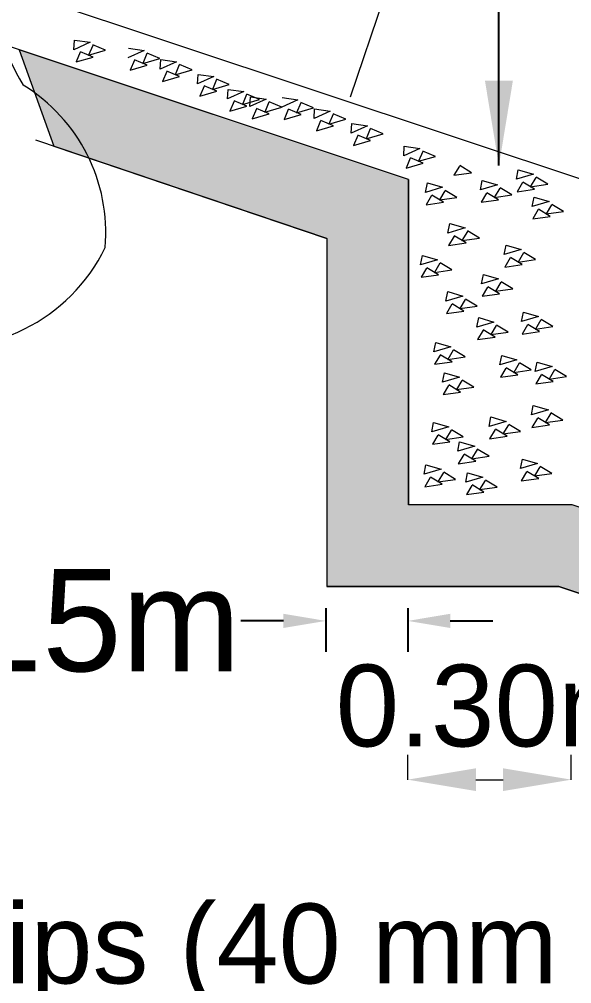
# Model space of a CAD drawing. Header units: inches. Extents: x -885 to 26362, y -28010 to 990.
# Drawn here: x 4443.28 to 4449.76, y -16613.82 to -16602.49 of the extents above; entities that cross this region are included whole.
import ezdxf

# ---------------------------------------------------------------- set-up
doc = ezdxf.new("R2010")
doc.units = ezdxf.units.IN
doc.header["$MEASUREMENT"] = 0
doc.header["$PDMODE"] = 3
doc.layers.add('LINE', color=7, linetype='Continuous')
doc.styles.add('dim', font='isocp.shx')
doc.styles.get("Standard").update_dxf_attribs({"font": 'arial.ttf'})
doc.dimstyles.get("Standard").update_dxf_attribs({"dimtxt": 0.18, "dimasz": 0.18, "dimexe": 0.18, "dimexo": 0.0625, "dimgap": 0.09, "dimtad": 0, "dimtih": 1, "dimtoh": 1, "dimdec": 4, "dimzin": 0, "dimdsep": 46, "dimtxsty": 'Standard', "dimcen": 0.09, "dimadec": 0, "dimazin": 0, "dimtfac": 1, "dimtdec": 4, "dimtofl": 0, "dimtmove": 0, "dimatfit": 3, "dimfxl": 1, "dimtolj": 1, "dimtzin": 0, "dimarcsym": 0})
doc.dimstyles.new('STANDARD$0', dxfattribs={"dimscale": 0, "dimtxt": 8, "dimasz": 8, "dimexe": 4, "dimexo": 0, "dimgap": 2, "dimtad": 1, "dimdec": 0, "dimzin": 0, "dimdsep": 46, "dimtxsty": 'dim', "dimblk": 'DOTSMALL', "dimcen": 1, "dimclrd": 6, "dimclre": 6, "dimclrt": 256, "dimadec": 0, "dimazin": 0, "dimtfac": 1, "dimtdec": 0, "dimtix": 1, "dimtofl": 0, "dimtmove": 1, "dimatfit": 3, "dimldrblk": 'DOTSMALL', "dimfxl": 6, "dimtolj": 1, "dimtzin": 0, "dimarcsym": 0})

# ---------------------------------------------------------------- blocks, each defined once
blk = doc.blocks.new('*D46')
at = {"color": 0, "lineweight": -2, "ltscale": 0.5, "transparency": 16777216}
for p, q in [((4446.879, -16609.409), (4446.879, -16609.923)), ((4447.839, -16609.409), (4447.839, -16609.923)), ((4446.379, -16609.559), (4445.879, -16609.559)), ((4448.339, -16609.559), (4448.839, -16609.559))]:
    blk.add_line(p, q, dxfattribs=at)
at = {"color": 0, "linetype": 'Continuous', "ltscale": 0.5, "transparency": 16777216}
for points in [[(4446.379, -16609.475), (4446.379, -16609.642), (4446.879, -16609.559)], [(4448.339, -16609.475), (4448.339, -16609.642), (4447.839, -16609.559)]]:
    blk.add_solid(points, dxfattribs=at)
at = {"layer": 'Defpoints', "color": 0, "linetype": 'Continuous', "ltscale": 0.5, "transparency": 16777216}
for p in [(4447.839, -16608.098), (4446.879, -16609.11), (4446.879, -16609.559)]:
    blk.add_point(p, dxfattribs=at)
at = {"color": 0, "linetype": 'Continuous', "lineweight": 20, "ltscale": 0.5, "transparency": 16777216, "insert": (4443.548, -16609.559), "char_height": 1, "attachment_point": 5}
blk.add_mtext('\\A1;{\\H1.2x;0.15m}', dxfattribs=at)

msp = doc.modelspace()

# ---------------------------------------------------------------- hatches: boundary and pattern name
at = {"linetype": 'Continuous', "lineweight": 20, "ltscale": 0.5}
h = msp.add_hatch(dxfattribs=at)
h.set_pattern_fill('AR-SAND', color=0, scale=0.008, angle=12.8491527, style=0)
h.set_pattern_definition([(50.349153, (-832.30725, -16981.22927), (-0.099550239, 0.378879663), [0, -0.308864, 0, -0.34544, 0, -0.3302]), (20.349153, (-832.30725, -16981.22927), (0.22308449, 0.63907381), [0, -0.166624, 0, -0.278384, 0, -0.10668]), (340.349153, (-832.55092, -16981.28485), (0.616692376, 0.141844811), [0, -0.1016, 0, -0.36576, 0, -0.47752]), (330.349153, (-832.5509, -16981.28485), (0.55588804, 0.309720334), [0, -0.0508, 0, -0.239776, 0, -0.27432])])
h.paths.add_polyline_path([(4443.279608, -16602.850938), (4443.685835, -16603.985479), (4446.888931, -16605.065974), (4446.888931, -16609.156736), (4449.613145, -16609.156736), (4463.080806, -16613.645956), (4463.080806, -16615.514027), (4473.640806, -16615.514027), (4473.640806, -16614.554027), (4464.040806, -16614.554027), (4464.040806, -16612.954027), (4449.768931, -16608.196736), (4447.848931, -16608.196736), (4447.848931, -16604.374045)])

# ---------------------------------------------------------------- linework, layer by layer
at = {"color": 0, "linetype": 'Continuous', "lineweight": 20, "ltscale": 0.5}
for p, q in [((4447.168184, -16603.403576), (4447.779493, -16601.583437)), ((4474.652735, -16612.634027), (4442.91679, -16602.055379)), ((4447.848931, -16604.374045), (4443.092023, -16602.788409)), ((4443.91901, -16602.85061), (4443.925741, -16602.738053)), ((4444.109445, -16602.763828), (4443.91901, -16602.85061)), ((4443.925741, -16602.738053), (4444.109445, -16602.763828)), ((4443.995319, -16602.878242), (4443.946386, -16602.994321)), ((4444.14582, -16602.936525), (4443.997166, -16602.873861)), ((4444.141985, -16602.799589), (4444.093052, -16602.915668)), ((4444.093052, -16602.915668), (4444.292486, -16602.857871)), ((4444.292486, -16602.857871), (4444.143832, -16602.795207)), ((4444.745407, -16602.860241), (4444.554973, -16602.947023)), ((4444.561703, -16602.834465), (4444.745407, -16602.860241)), ((4444.777947, -16602.896001), (4444.729015, -16603.01208)), ((4444.928448, -16602.954284), (4444.779794, -16602.89162)), ((4443.946386, -16602.994321), (4444.14582, -16602.936525)), ((4444.631281, -16602.974655), (4444.582349, -16603.090734)), ((4444.781782, -16603.032937), (4444.633129, -16602.970273)), ((4444.729015, -16603.01208), (4444.928448, -16602.954284)), ((4444.934724, -16603.080174), (4444.941455, -16602.967617)), ((4445.125159, -16602.993392), (4444.934724, -16603.080174)), ((4444.941455, -16602.967617), (4445.125159, -16602.993392)), ((4444.582349, -16603.090734), (4444.781782, -16603.032937)), ((4445.011033, -16603.107806), (4444.962101, -16603.223885)), ((4445.161534, -16603.166089), (4445.01288, -16603.103425)), ((4445.157699, -16603.029153), (4445.108766, -16603.145232)), ((4445.108766, -16603.145232), (4445.3082, -16603.087435)), ((4445.3082, -16603.087435), (4445.159546, -16603.024771)), ((4444.962101, -16603.223885), (4445.161534, -16603.166089)), ((4445.371274, -16603.253082), (4445.378005, -16603.140524)), ((4445.561709, -16603.1663), (4445.371274, -16603.253082)), ((4445.378005, -16603.140524), (4445.561709, -16603.1663)), ((4445.594249, -16603.20206), (4445.545316, -16603.318139)), ((4445.74475, -16603.260343), (4445.596096, -16603.197679)), ((4445.447583, -16603.280714), (4445.39865, -16603.396793)), ((4445.39865, -16603.396793), (4445.598084, -16603.338996)), ((4445.598084, -16603.338996), (4445.44943, -16603.276332)), ((4445.545316, -16603.318139), (4445.74475, -16603.260343)), ((4445.723972, -16603.428859), (4445.730703, -16603.316302)), ((4445.914407, -16603.342077), (4445.723972, -16603.428859)), ((4445.730703, -16603.316302), (4445.914407, -16603.342077)), ((4445.800281, -16603.456491), (4445.751348, -16603.57257)), ((4445.950782, -16603.514774), (4445.802128, -16603.45211)), ((4445.946946, -16603.377838), (4445.898014, -16603.493917)), ((4445.898014, -16603.493917), (4446.097447, -16603.43612)), ((4446.097447, -16603.43612), (4445.948794, -16603.373456)), ((4445.986459, -16603.518011), (4445.99319, -16603.405454)), ((4446.176894, -16603.431229), (4445.986459, -16603.518011)), ((4445.99319, -16603.405454), (4446.176894, -16603.431229)), ((4446.209433, -16603.466989), (4446.160501, -16603.583068)), ((4446.359934, -16603.525272), (4446.211281, -16603.462608)), ((4446.550369, -16603.43849), (4446.359934, -16603.525272)), ((4446.366665, -16603.412714), (4446.550369, -16603.43849)), ((4446.73341, -16603.532533), (4446.584756, -16603.469869)), ((4445.751348, -16603.57257), (4445.950782, -16603.514774)), ((4446.062768, -16603.545643), (4446.013835, -16603.661722)), ((4446.213269, -16603.603925), (4446.064615, -16603.541261)), ((4446.160501, -16603.583068), (4446.359934, -16603.525272)), ((4446.436243, -16603.552904), (4446.387311, -16603.668983)), ((4446.586744, -16603.611186), (4446.43809, -16603.548522)), ((4446.582909, -16603.47425), (4446.533977, -16603.590329)), ((4446.533977, -16603.590329), (4446.73341, -16603.532533)), ((4446.739686, -16603.658423), (4446.746417, -16603.545866)), ((4446.930121, -16603.571641), (4446.739686, -16603.658423)), ((4446.746417, -16603.545866), (4446.930121, -16603.571641)), ((4446.013835, -16603.661722), (4446.213269, -16603.603925)), ((4446.387311, -16603.668983), (4446.586744, -16603.611186)), ((4446.815995, -16603.686055), (4446.767062, -16603.802134)), ((4446.966496, -16603.744338), (4446.817842, -16603.681674)), ((4446.962661, -16603.607402), (4446.913728, -16603.723481)), ((4446.913728, -16603.723481), (4447.113162, -16603.665684)), ((4447.113162, -16603.665684), (4446.964508, -16603.60302)), ((4446.767062, -16603.802134), (4446.966496, -16603.744338)), ((4447.176236, -16603.831331), (4447.182967, -16603.718773)), ((4447.366671, -16603.744549), (4447.176236, -16603.831331)), ((4447.182967, -16603.718773), (4447.366671, -16603.744549)), ((4447.399211, -16603.780309), (4447.350278, -16603.896388)), ((4447.549712, -16603.838592), (4447.401058, -16603.775928)), ((4446.888931, -16605.065974), (4443.474, -16603.914021)), ((4447.252545, -16603.858963), (4447.203612, -16603.975042)), ((4447.203612, -16603.975042), (4447.403046, -16603.917245)), ((4447.403046, -16603.917245), (4447.254392, -16603.854581)), ((4447.350278, -16603.896388), (4447.549712, -16603.838592)), ((4447.791421, -16604.09626), (4447.798151, -16603.983703)), ((4447.981855, -16604.009478), (4447.791421, -16604.09626)), ((4447.798151, -16603.983703), (4447.981855, -16604.009478)), ((4447.867729, -16604.123892), (4447.818797, -16604.239971)), ((4448.01823, -16604.182174), (4447.869577, -16604.11951)), ((4448.014395, -16604.045238), (4447.965463, -16604.161317)), ((4447.965463, -16604.161317), (4448.164896, -16604.103521)), ((4448.164896, -16604.103521), (4448.016242, -16604.040857)), ((4447.818797, -16604.239971), (4448.01823, -16604.182174)), ((4448.446317, -16604.216627), (4448.381706, -16604.324766)), ((4448.587242, -16604.295288), (4448.448756, -16604.212545)), ((4449.114748, -16604.372544), (4449.137078, -16604.262019)), ((4449.137078, -16604.262019), (4449.315407, -16604.31311)), ((4447.848931, -16604.374045), (4447.848931, -16608.196736)), ((4448.381706, -16604.324766), (4448.587242, -16604.295288)), ((4449.315407, -16604.31311), (4449.114748, -16604.372544)), ((4449.342653, -16604.353051), (4449.278042, -16604.46119)), ((4449.483578, -16604.431712), (4449.345092, -16604.348969)), ((4448.047048, -16604.525879), (4448.069378, -16604.415354)), ((4448.247707, -16604.466445), (4448.047048, -16604.525879)), ((4448.069378, -16604.415354), (4448.247707, -16604.466445)), ((4448.69201, -16604.495848), (4448.714341, -16604.385323)), ((4448.89267, -16604.436414), (4448.69201, -16604.495848)), ((4448.714341, -16604.385323), (4448.89267, -16604.436414)), ((4448.919916, -16604.476355), (4448.855305, -16604.584494)), ((4449.060841, -16604.555016), (4448.922355, -16604.472273)), ((4449.186468, -16604.410527), (4449.121857, -16604.518666)), ((4449.121857, -16604.518666), (4449.327393, -16604.489188)), ((4449.327393, -16604.489188), (4449.188907, -16604.406445)), ((4449.278042, -16604.46119), (4449.483578, -16604.431712)), ((4448.118769, -16604.563862), (4448.054157, -16604.672001)), ((4448.259694, -16604.642523), (4448.121208, -16604.55978)), ((4448.274954, -16604.506386), (4448.210342, -16604.614525)), ((4448.210342, -16604.614525), (4448.415879, -16604.585047)), ((4448.415879, -16604.585047), (4448.277393, -16604.502304)), ((4448.763731, -16604.533831), (4448.69912, -16604.64197)), ((4448.904656, -16604.612492), (4448.76617, -16604.529749)), ((4448.855305, -16604.584494), (4449.060841, -16604.555016)), ((4449.299642, -16604.691205), (4449.321972, -16604.58068)), ((4449.321972, -16604.58068), (4449.500301, -16604.631771)), ((4448.054157, -16604.672001), (4448.259694, -16604.642523)), ((4448.69912, -16604.64197), (4448.904656, -16604.612492)), ((4449.500301, -16604.631771), (4449.299642, -16604.691205)), ((4449.527547, -16604.671712), (4449.462936, -16604.779851)), ((4449.668472, -16604.750373), (4449.529986, -16604.66763)), ((4449.371362, -16604.729188), (4449.306751, -16604.837327)), ((4449.306751, -16604.837327), (4449.512287, -16604.807849)), ((4449.512287, -16604.807849), (4449.373801, -16604.725106)), ((4449.462936, -16604.779851), (4449.668472, -16604.750373)), ((4448.311112, -16605.003376), (4448.333443, -16604.892851)), ((4448.511772, -16604.943942), (4448.311112, -16605.003376)), ((4448.333443, -16604.892851), (4448.511772, -16604.943942)), ((4448.382833, -16605.041359), (4448.318222, -16605.149498)), ((4448.523758, -16605.12002), (4448.385272, -16605.037277)), ((4448.539018, -16604.983883), (4448.474407, -16605.092022)), ((4448.679943, -16605.062544), (4448.541457, -16604.979801)), ((4446.888931, -16605.065974), (4446.888931, -16609.156736)), ((4448.318222, -16605.149498), (4448.523758, -16605.12002)), ((4448.474407, -16605.092022), (4448.679943, -16605.062544)), ((4448.971341, -16605.257137), (4448.993671, -16605.146612)), ((4448.993671, -16605.146612), (4449.172, -16605.197703)), ((4447.98915, -16605.3773), (4448.01148, -16605.266775)), ((4448.01148, -16605.266775), (4448.189809, -16605.317866)), ((4449.172, -16605.197703), (4448.971341, -16605.257137)), ((4449.199246, -16605.237644), (4449.134635, -16605.345783)), ((4449.340171, -16605.316305), (4449.201685, -16605.233562)), ((4448.189809, -16605.317866), (4447.98915, -16605.3773)), ((4448.217055, -16605.357807), (4448.152444, -16605.465946)), ((4448.35798, -16605.436468), (4448.219494, -16605.353725)), ((4449.043061, -16605.29512), (4448.97845, -16605.403259)), ((4448.97845, -16605.403259), (4449.183986, -16605.373781)), ((4449.183986, -16605.373781), (4449.0455, -16605.291038)), ((4449.134635, -16605.345783), (4449.340171, -16605.316305)), ((4448.06087, -16605.415283), (4447.996259, -16605.523422)), ((4447.996259, -16605.523422), (4448.201795, -16605.493944)), ((4448.201795, -16605.493944), (4448.063309, -16605.411201)), ((4448.152444, -16605.465946), (4448.35798, -16605.436468)), ((4448.704707, -16605.599719), (4448.727038, -16605.489194)), ((4448.727038, -16605.489194), (4448.905367, -16605.540285)), ((4448.905367, -16605.540285), (4448.704707, -16605.599719)), ((4448.932613, -16605.580227), (4448.868002, -16605.688366)), ((4449.073538, -16605.658887), (4448.935052, -16605.576145)), ((4448.285719, -16605.802731), (4448.308049, -16605.692205)), ((4448.308049, -16605.692205), (4448.486378, -16605.743296)), ((4448.776428, -16605.637703), (4448.711817, -16605.745842)), ((4448.711817, -16605.745842), (4448.917353, -16605.716363)), ((4448.917353, -16605.716363), (4448.778867, -16605.633621)), ((4448.868002, -16605.688366), (4449.073538, -16605.658887)), ((4448.486378, -16605.743296), (4448.285719, -16605.802731)), ((4448.357439, -16605.840714), (4448.292828, -16605.948853)), ((4448.498364, -16605.919375), (4448.359878, -16605.836632)), ((4448.513624, -16605.783238), (4448.449013, -16605.891377)), ((4448.654549, -16605.861899), (4448.516063, -16605.779156)), ((4448.292828, -16605.948853), (4448.498364, -16605.919375)), ((4448.449013, -16605.891377), (4448.654549, -16605.861899)), ((4449.174483, -16606.043804), (4449.196814, -16605.933279)), ((4449.196814, -16605.933279), (4449.375143, -16605.98437)), ((4448.650822, -16606.108133), (4448.673152, -16605.997607)), ((4448.851481, -16606.048698), (4448.650822, -16606.108133)), ((4448.673152, -16605.997607), (4448.851481, -16606.048698)), ((4449.375143, -16605.98437), (4449.174483, -16606.043804)), ((4449.387129, -16606.160448), (4449.248643, -16606.077705)), ((4449.402389, -16606.024311), (4449.337778, -16606.132451)), ((4449.543314, -16606.102972), (4449.404828, -16606.020229)), ((4448.722543, -16606.146116), (4448.657931, -16606.254255)), ((4448.863468, -16606.224777), (4448.724982, -16606.142034)), ((4448.878728, -16606.08864), (4448.814116, -16606.196779)), ((4448.814116, -16606.196779), (4449.019653, -16606.1673)), ((4449.019653, -16606.1673), (4448.881167, -16606.084558)), ((4449.246204, -16606.081787), (4449.181593, -16606.189927)), ((4449.181593, -16606.189927), (4449.387129, -16606.160448)), ((4449.337778, -16606.132451), (4449.543314, -16606.102972)), ((4448.14606, -16606.399074), (4448.168391, -16606.288549)), ((4448.168391, -16606.288549), (4448.34672, -16606.33964)), ((4448.657931, -16606.254255), (4448.863468, -16606.224777)), ((4448.34672, -16606.33964), (4448.14606, -16606.399074)), ((4448.373966, -16606.379581), (4448.309355, -16606.48772)), ((4448.514891, -16606.458242), (4448.376405, -16606.375499)), ((4448.217781, -16606.437057), (4448.15317, -16606.545196)), ((4448.15317, -16606.545196), (4448.358706, -16606.515718)), ((4448.358706, -16606.515718), (4448.22022, -16606.432975)), ((4448.309355, -16606.48772), (4448.514891, -16606.458242)), ((4448.920553, -16606.551332), (4448.942884, -16606.440807)), ((4449.121213, -16606.491898), (4448.920553, -16606.551332)), ((4448.942884, -16606.440807), (4449.121213, -16606.491898)), ((4449.289384, -16606.6105), (4449.150898, -16606.527757)), ((4449.334688, -16606.629638), (4449.357019, -16606.519112)), ((4449.357019, -16606.519112), (4449.535348, -16606.570203)), ((4448.247628, -16606.754341), (4448.269958, -16606.643815)), ((4448.269958, -16606.643815), (4448.448287, -16606.694906)), ((4448.992274, -16606.589316), (4448.927663, -16606.697455)), ((4449.133199, -16606.667976), (4448.994713, -16606.585234)), ((4449.148459, -16606.531839), (4449.083848, -16606.639979)), ((4449.083848, -16606.639979), (4449.289384, -16606.6105)), ((4449.535348, -16606.570203), (4449.334688, -16606.629638)), ((4449.562594, -16606.610145), (4449.497983, -16606.718284)), ((4449.703519, -16606.688805), (4449.565033, -16606.606063)), ((4448.448287, -16606.694906), (4448.247628, -16606.754341)), ((4448.475534, -16606.734848), (4448.410923, -16606.842987)), ((4448.616459, -16606.813509), (4448.477973, -16606.730766)), ((4448.927663, -16606.697455), (4449.133199, -16606.667976)), ((4449.406409, -16606.667621), (4449.341798, -16606.77576)), ((4449.341798, -16606.77576), (4449.547334, -16606.746282)), ((4449.547334, -16606.746282), (4449.408848, -16606.663539)), ((4449.497983, -16606.718284), (4449.703519, -16606.688805)), ((4448.319349, -16606.792324), (4448.254738, -16606.900463)), ((4448.460274, -16606.870985), (4448.321788, -16606.788242)), ((4448.410923, -16606.842987), (4448.616459, -16606.813509)), ((4448.254738, -16606.900463), (4448.460274, -16606.870985)), ((4449.290237, -16607.140366), (4449.312568, -16607.029841)), ((4449.490897, -16607.080932), (4449.290237, -16607.140366)), ((4449.312568, -16607.029841), (4449.490897, -16607.080932)), ((4448.793585, -16607.274556), (4448.815915, -16607.164031)), ((4448.815915, -16607.164031), (4448.994244, -16607.215122)), ((4449.361958, -16607.178349), (4449.297347, -16607.286489)), ((4449.502883, -16607.25701), (4449.364397, -16607.174267)), ((4449.518143, -16607.120873), (4449.453532, -16607.229013)), ((4449.453532, -16607.229013), (4449.659068, -16607.199534)), ((4449.659068, -16607.199534), (4449.520582, -16607.116791)), ((4448.120667, -16607.337996), (4448.142997, -16607.227471)), ((4448.321326, -16607.278562), (4448.120667, -16607.337996)), ((4448.142997, -16607.227471), (4448.321326, -16607.278562)), ((4448.348572, -16607.318504), (4448.283961, -16607.426643)), ((4448.489497, -16607.397164), (4448.351011, -16607.314422)), ((4448.994244, -16607.215122), (4448.793585, -16607.274556)), ((4448.865306, -16607.312539), (4448.800695, -16607.420679)), ((4449.006231, -16607.3912), (4448.867745, -16607.308457)), ((4449.021491, -16607.255063), (4448.95688, -16607.363202)), ((4449.162416, -16607.333724), (4449.02393, -16607.250981)), ((4449.297347, -16607.286489), (4449.502883, -16607.25701)), ((4448.192387, -16607.37598), (4448.127776, -16607.484119)), ((4448.333312, -16607.45464), (4448.194826, -16607.371898)), ((4448.283961, -16607.426643), (4448.489497, -16607.397164)), ((4448.800695, -16607.420679), (4449.006231, -16607.3912)), ((4448.95688, -16607.363202), (4449.162416, -16607.333724)), ((4448.127776, -16607.484119), (4448.333312, -16607.45464)), ((4448.425384, -16607.566386), (4448.447714, -16607.45586)), ((4448.626043, -16607.506951), (4448.425384, -16607.566386)), ((4448.447714, -16607.45586), (4448.626043, -16607.506951)), ((4448.653289, -16607.546893), (4448.588678, -16607.655032)), ((4448.794214, -16607.625554), (4448.655728, -16607.542811)), ((4448.497104, -16607.604369), (4448.432493, -16607.712508)), ((4448.638029, -16607.68303), (4448.499543, -16607.600287)), ((4448.588678, -16607.655032), (4448.794214, -16607.625554)), ((4449.163346, -16607.768424), (4449.185676, -16607.657898)), ((4449.185676, -16607.657898), (4449.364005, -16607.70899)), ((4448.03088, -16607.837311), (4448.053211, -16607.726785)), ((4448.053211, -16607.726785), (4448.23154, -16607.777876)), ((4448.432493, -16607.712508), (4448.638029, -16607.68303)), ((4449.364005, -16607.70899), (4449.163346, -16607.768424)), ((4449.391251, -16607.748931), (4449.32664, -16607.85707)), ((4449.532176, -16607.827592), (4449.39369, -16607.744849)), ((4448.23154, -16607.777876), (4448.03088, -16607.837311)), ((4448.102601, -16607.875294), (4448.03799, -16607.983433)), ((4448.243526, -16607.953955), (4448.10504, -16607.871212)), ((4448.258786, -16607.817818), (4448.194175, -16607.925957)), ((4448.399711, -16607.896479), (4448.261225, -16607.813736)), ((4448.519856, -16607.928793), (4448.542186, -16607.818267)), ((4448.720515, -16607.869358), (4448.519856, -16607.928793)), ((4448.542186, -16607.818267), (4448.720515, -16607.869358)), ((4449.235066, -16607.806407), (4449.170455, -16607.914546)), ((4449.170455, -16607.914546), (4449.375991, -16607.885068)), ((4449.375991, -16607.885068), (4449.237505, -16607.802325)), ((4449.32664, -16607.85707), (4449.532176, -16607.827592)), ((4448.03799, -16607.983433), (4448.243526, -16607.953955)), ((4448.194175, -16607.925957), (4448.399711, -16607.896479)), ((4448.591576, -16607.966776), (4448.526965, -16608.074915)), ((4448.732501, -16608.045437), (4448.594015, -16607.962694)), ((4448.747761, -16607.9093), (4448.68315, -16608.017439)), ((4448.68315, -16608.017439), (4448.888686, -16607.987961)), ((4448.888686, -16607.987961), (4448.7502, -16607.905218)), ((4448.526965, -16608.074915), (4448.732501, -16608.045437)), ((4449.768931, -16608.196736), (4447.848931, -16608.196736)), ((4448.808931, -16608.196736), (4448.808931, -16608.196736)), ((4449.613145, -16609.156736), (4446.888931, -16609.156736)), ((4463.080806, -16613.645956), (4449.613145, -16609.156736)), ((4447.838647, -16611.423404), (4447.838647, -16611.132204)), ((4448.638647, -16611.423404), (4448.958647, -16611.423404))]:
    msp.add_line(p, q, dxfattribs=at)
msp.add_lwpolyline([(4443.279608, -16602.850938), (4443.685835, -16603.985479), (4446.888931, -16605.065974), (4446.888931, -16609.156736), (4449.613145, -16609.156736), (4463.080806, -16613.645956), (4463.080806, -16615.514027), (4473.640806, -16615.514027), (4473.640806, -16614.554027), (4464.040806, -16614.554027), (4464.040806, -16612.954027), (4449.768931, -16608.196736), (4447.848931, -16608.196736), (4447.848931, -16604.374045), (4443.279608, -16602.850938)], dxfattribs=at)
for centre, radius, start, end in [((4445.845269, -16601.742777), 2.945116, 109.6265921, 211.1353627), ((4442.258518, -16605.001319), 2.036881, 355.1436763, 58.44668), ((4442.41542, -16604.265981), 2.08109, 258.6073122, 334.1381972)]:
    msp.add_arc(centre, radius, start, end, dxfattribs=at)
msp.add_solid([(4448.638647, -16611.29007), (4448.638647, -16611.556737), (4447.838647, -16611.423404)], dxfattribs=at)
at = {"layer": 'LINE', "color": 0, "linetype": 'ByBlock', "lineweight": 20, "ltscale": 0.5}
msp.add_line((4449.758647, -16611.423404), (4449.758647, -16611.132204), dxfattribs=at)
msp.add_solid([(4448.958647, -16611.29007), (4448.958647, -16611.556737), (4449.758647, -16611.423404)], dxfattribs=at)

# ---------------------------------------------------------------- texts
at = {"color": 0, "linetype": 'Continuous', "lineweight": 20, "ltscale": 0.5}
for s, insert, char_height, attachment_point in [('\\A1;0.30m', (4448.856268, -16610.559599), 0.96, 5), ('600 mm thick pick jhama chips (40 mm\\Pto 20 mm well graded at top & 20 mm \\Pto 5 mm well graded at bottom) ', (4426.946679, -16612.878498), 0.9384, 1)]:
    msp.add_mtext(s, dxfattribs=dict(at, insert=insert, char_height=char_height, attachment_point=attachment_point))

# ---------------------------------------------------------------- dimensions: what is measured, and where the dimension line sits
dim = msp.add_linear_dim(base=(4446.878647, -16609.558648), p1=(4447.838647, -16608.097568), p2=(4446.878647, -16609.110266), text='{\\H1.2x;0.15m}', dimstyle='STANDARD$0', override={"dimscale": 1, "dimtxt": 1, "dimasz": 0.5, "dimexe": 0.364, "dimexo": 0.219, "dimgap": 0.09, "dimtad": 0, "dimdec": 2, "dimpost": 'm', "dimtxsty": 'Standard', "dimcen": 0.09, "dimclrd": 0, "dimclre": 0, "dimclrt": 0, "dimtix": 0, "dimtmove": 0, "dimfxl": 0.15, "dimfxlon": 1}, dxfattribs=at)
dim.commit()
dim.dimension.update_dxf_attribs({"geometry": '*D46', "text_midpoint": (4443.547856, -16609.558648)})

# ---------------------------------------------------------------- leaders
msp.add_leader([(4448.909445, -16604.212478), (4448.909445, -16594.357516), (4449.473862, -16594.357516)], dimstyle='Standard', override={"dimtxt": 850, "dimasz": 1, "dimdec": 2, "dimlfac": 0.001, "dimpost": 'm', "dimfxl": 0.15, "dimfxlon": 1}, dxfattribs=at)

doc.saveas('drawing.dxf')
